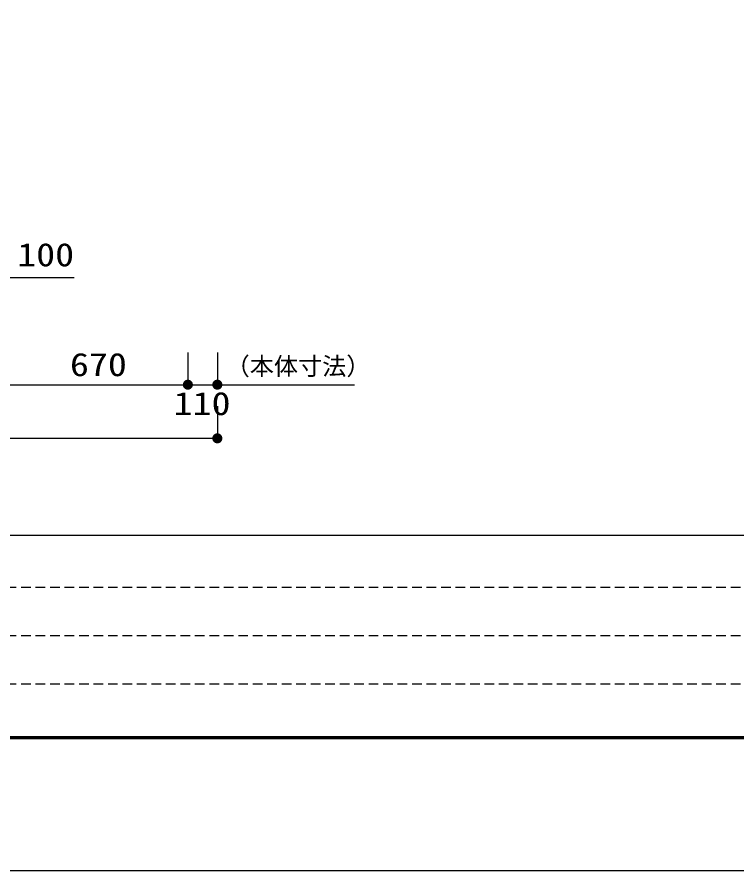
# Model space of a CAD drawing. Units: millimetres, scale not verified. Extents: x -22013 to 8910, y -6308 to 6308.
# Drawn here: x -3699 to -1015, y -6308 to -3125 of the extents above; entities that cross this region are included whole.
import ezdxf
from ezdxf.enums import TextEntityAlignment as Align

# ---------------------------------------------------------------- set-up
doc = ezdxf.new("R2010")
doc.units = ezdxf.units.MM
doc.header["$LTSCALE"] = 30
doc.linetypes.add('DASHED1', pattern=[1.8, 1.2, -0.6])
for name, color, linetype, lineweight in [('1-6_00クル-フ-6寸法', 132, 'Continuous', 25), ('1-9_図面枠', 7, 'Continuous', 25), ('1-A_Axis_waku', 7, 'Continuous', 25)]:
    doc.layers.add(name, color=color, linetype=linetype, lineweight=lineweight)
doc.styles.add('ＭＳ ゴシック', font='')
doc.styles.get('ＭＳ ゴシック').set_extended_font_data('MS Gothic')

msp = doc.modelspace()

# ---------------------------------------------------------------- linework, layer by layer
at = {"layer": '1-6_00クル-フ-6寸法', "color": 4}
for p, q in [((-3732.33, -4095.15), (-3485.66, -4095.15)), ((-3062.31, -4375.15), (-3062.31, -4495.15)), ((-3062.31, -4375.15), (-3062.31, -4495.15)), ((-2952.31, -4375.15), (-2952.31, -4495.15)), ((-3732.33, -4495.15), (-3062.31, -4495.15)), ((-3062.31, -4495.15), (-2952.31, -4495.15)), ((-2952.31, -4495.15), (-2441.45, -4495.15)), ((-2952.31, -4575.15), (-2952.31, -4695.15)), ((-2952.31, -4695.15), (-6332.33, -4695.15))]:
    msp.add_line(p, q, dxfattribs=at)
at = {"layer": '1-6_00クル-フ-6寸法'}
for points in [[(-3062.31, -4495.15), (-3079.74, -4488.25), (-3078.74, -4486.12)], [(-3062.31, -4495.15), (-3079.74, -4488.25), (-3078.74, -4486.12)], [(-3062.31, -4495.15), (-3078.74, -4486.12), (-3077.48, -4484.13)], [(-3062.31, -4495.15), (-3078.74, -4486.12), (-3077.48, -4484.13)], [(-3062.31, -4495.15), (-3077.48, -4484.13), (-3075.98, -4482.32)], [(-3062.31, -4495.15), (-3077.48, -4484.13), (-3075.98, -4482.32)], [(-3062.31, -4495.15), (-3075.98, -4482.32), (-3074.26, -4480.71)], [(-3062.31, -4495.15), (-3075.98, -4482.32), (-3074.26, -4480.71)], [(-3062.31, -4495.15), (-3074.26, -4480.71), (-3072.35, -4479.32)], [(-3062.31, -4495.15), (-3074.26, -4480.71), (-3072.35, -4479.32)], [(-3062.31, -4495.15), (-3072.35, -4479.32), (-3070.29, -4478.19)], [(-3062.31, -4495.15), (-3072.35, -4479.32), (-3070.29, -4478.19)], [(-3062.31, -4495.15), (-3070.29, -4478.19), (-3068.1, -4477.32)], [(-3062.31, -4495.15), (-3070.29, -4478.19), (-3068.1, -4477.32)], [(-3062.31, -4495.15), (-3068.1, -4477.32), (-3065.82, -4476.74)], [(-3062.31, -4495.15), (-3068.1, -4477.32), (-3065.82, -4476.74)], [(-3062.31, -4495.15), (-3065.82, -4476.74), (-3063.49, -4476.44)], [(-3062.31, -4495.15), (-3065.82, -4476.74), (-3063.49, -4476.44)], [(-3062.31, -4495.15), (-3063.49, -4476.44), (-3061.13, -4476.44)], [(-3062.31, -4495.15), (-3063.49, -4476.44), (-3061.13, -4476.44)], [(-3062.31, -4495.15), (-3061.13, -4476.44), (-3058.79, -4476.74)], [(-3062.31, -4495.15), (-3061.13, -4476.44), (-3058.79, -4476.74)], [(-3062.31, -4495.15), (-3058.79, -4476.74), (-3056.51, -4477.32)], [(-3062.31, -4495.15), (-3058.79, -4476.74), (-3056.51, -4477.32)], [(-3062.31, -4495.15), (-3056.51, -4477.32), (-3054.32, -4478.19)], [(-3062.31, -4495.15), (-3056.51, -4477.32), (-3054.32, -4478.19)], [(-3062.31, -4495.15), (-3054.32, -4478.19), (-3052.26, -4479.32)], [(-3062.31, -4495.15), (-3054.32, -4478.19), (-3052.26, -4479.32)], [(-3062.31, -4495.15), (-3052.26, -4479.32), (-3050.36, -4480.71)], [(-3062.31, -4495.15), (-3052.26, -4479.32), (-3050.36, -4480.71)], [(-3062.31, -4495.15), (-3050.36, -4480.71), (-3048.64, -4482.32)], [(-3062.31, -4495.15), (-3050.36, -4480.71), (-3048.64, -4482.32)], [(-3062.31, -4495.15), (-3048.64, -4482.32), (-3047.14, -4484.13)], [(-3062.31, -4495.15), (-3048.64, -4482.32), (-3047.14, -4484.13)], [(-3062.31, -4495.15), (-3047.14, -4484.13), (-3045.88, -4486.12)], [(-3062.31, -4495.15), (-3047.14, -4484.13), (-3045.88, -4486.12)], [(-3062.31, -4495.15), (-3045.88, -4486.12), (-3044.87, -4488.25)], [(-3062.31, -4495.15), (-3045.88, -4486.12), (-3044.87, -4488.25)], [(-2952.31, -4495.15), (-2969.74, -4488.25), (-2968.74, -4486.12)], [(-2952.31, -4495.15), (-2968.74, -4486.12), (-2967.48, -4484.13)], [(-2952.31, -4495.15), (-2967.48, -4484.13), (-2965.98, -4482.32)], [(-2952.31, -4495.15), (-2965.98, -4482.32), (-2964.26, -4480.71)], [(-2952.31, -4495.15), (-2964.26, -4480.71), (-2962.35, -4479.32)], [(-2952.31, -4495.15), (-2962.35, -4479.32), (-2960.29, -4478.19)], [(-2952.31, -4495.15), (-2960.29, -4478.19), (-2958.1, -4477.32)], [(-2952.31, -4495.15), (-2958.1, -4477.32), (-2955.82, -4476.74)], [(-2952.31, -4495.15), (-2955.82, -4476.74), (-2953.49, -4476.44)], [(-2952.31, -4495.15), (-2953.49, -4476.44), (-2951.13, -4476.44)], [(-2952.31, -4495.15), (-2951.13, -4476.44), (-2948.79, -4476.74)], [(-2952.31, -4495.15), (-2948.79, -4476.74), (-2946.51, -4477.32)], [(-2952.31, -4495.15), (-2946.51, -4477.32), (-2944.32, -4478.19)], [(-2952.31, -4495.15), (-2944.32, -4478.19), (-2942.26, -4479.32)], [(-2952.31, -4495.15), (-2942.26, -4479.32), (-2940.36, -4480.71)], [(-2952.31, -4495.15), (-2940.36, -4480.71), (-2938.64, -4482.32)], [(-2952.31, -4495.15), (-2938.64, -4482.32), (-2937.14, -4484.13)], [(-2952.31, -4495.15), (-2937.14, -4484.13), (-2935.88, -4486.12)], [(-2952.31, -4495.15), (-2935.88, -4486.12), (-2934.87, -4488.25)], [(-3062.31, -4495.15), (-3081.06, -4495.15), (-3080.91, -4492.8)], [(-3062.31, -4495.15), (-3081.06, -4495.15), (-3080.91, -4492.8)], [(-3062.31, -4495.15), (-3080.91, -4497.5), (-3081.06, -4495.15)], [(-3062.31, -4495.15), (-3080.91, -4497.5), (-3081.06, -4495.15)], [(-3062.31, -4495.15), (-3080.91, -4492.8), (-3080.47, -4490.49)], [(-3062.31, -4495.15), (-3080.91, -4492.8), (-3080.47, -4490.49)], [(-3062.31, -4495.15), (-3080.47, -4499.82), (-3080.91, -4497.5)], [(-3062.31, -4495.15), (-3080.47, -4499.82), (-3080.91, -4497.5)], [(-3062.31, -4495.15), (-3080.47, -4490.49), (-3079.74, -4488.25)], [(-3062.31, -4495.15), (-3080.47, -4490.49), (-3079.74, -4488.25)], [(-3062.31, -4495.15), (-3079.74, -4502.06), (-3080.47, -4499.82)], [(-3062.31, -4495.15), (-3079.74, -4502.06), (-3080.47, -4499.82)], [(-3062.31, -4495.15), (-3078.74, -4504.19), (-3079.74, -4502.06)], [(-3062.31, -4495.15), (-3078.74, -4504.19), (-3079.74, -4502.06)], [(-3062.31, -4495.15), (-3077.48, -4506.18), (-3078.74, -4504.19)], [(-3062.31, -4495.15), (-3077.48, -4506.18), (-3078.74, -4504.19)], [(-3062.31, -4495.15), (-3075.98, -4507.99), (-3077.48, -4506.18)], [(-3062.31, -4495.15), (-3075.98, -4507.99), (-3077.48, -4506.18)], [(-3062.31, -4495.15), (-3074.26, -4509.6), (-3075.98, -4507.99)], [(-3062.31, -4495.15), (-3074.26, -4509.6), (-3075.98, -4507.99)], [(-3062.31, -4495.15), (-3072.35, -4510.99), (-3074.26, -4509.6)], [(-3062.31, -4495.15), (-3072.35, -4510.99), (-3074.26, -4509.6)], [(-3062.31, -4495.15), (-3070.29, -4512.12), (-3072.35, -4510.99)], [(-3062.31, -4495.15), (-3070.29, -4512.12), (-3072.35, -4510.99)], [(-3062.31, -4495.15), (-3068.1, -4512.99), (-3070.29, -4512.12)], [(-3062.31, -4495.15), (-3068.1, -4512.99), (-3070.29, -4512.12)], [(-3062.31, -4495.15), (-3065.82, -4513.57), (-3068.1, -4512.99)], [(-3062.31, -4495.15), (-3065.82, -4513.57), (-3068.1, -4512.99)], [(-3062.31, -4495.15), (-3063.49, -4513.87), (-3065.82, -4513.57)], [(-3062.31, -4495.15), (-3063.49, -4513.87), (-3065.82, -4513.57)], [(-3062.31, -4495.15), (-3061.13, -4513.87), (-3063.49, -4513.87)], [(-3062.31, -4495.15), (-3061.13, -4513.87), (-3063.49, -4513.87)], [(-3062.31, -4495.15), (-3044.87, -4488.25), (-3044.15, -4490.49)], [(-3062.31, -4495.15), (-3044.87, -4488.25), (-3044.15, -4490.49)], [(-3062.31, -4495.15), (-3044.15, -4490.49), (-3043.71, -4492.8)], [(-3062.31, -4495.15), (-3044.15, -4490.49), (-3043.71, -4492.8)], [(-3062.31, -4495.15), (-3043.71, -4492.8), (-3043.56, -4495.15)], [(-3062.31, -4495.15), (-3043.71, -4492.8), (-3043.56, -4495.15)], [(-3062.31, -4495.15), (-3058.79, -4513.57), (-3061.13, -4513.87)], [(-3062.31, -4495.15), (-3056.51, -4512.99), (-3058.79, -4513.57)], [(-3062.31, -4495.15), (-3054.32, -4512.12), (-3056.51, -4512.99)], [(-3062.31, -4495.15), (-3052.26, -4510.99), (-3054.32, -4512.12)], [(-3062.31, -4495.15), (-3050.36, -4509.6), (-3052.26, -4510.99)], [(-3062.31, -4495.15), (-3048.64, -4507.99), (-3050.36, -4509.6)], [(-3062.31, -4495.15), (-3047.14, -4506.18), (-3048.64, -4507.99)], [(-3062.31, -4495.15), (-3045.88, -4504.19), (-3047.14, -4506.18)], [(-3062.31, -4495.15), (-3044.87, -4502.06), (-3045.88, -4504.19)], [(-3062.31, -4495.15), (-3044.15, -4499.82), (-3044.87, -4502.06)], [(-3062.31, -4495.15), (-3043.71, -4497.5), (-3044.15, -4499.82)], [(-3062.31, -4495.15), (-3043.56, -4495.15), (-3043.71, -4497.5)], [(-3062.31, -4495.15), (-3058.79, -4513.57), (-3061.13, -4513.87)], [(-3062.31, -4495.15), (-3056.51, -4512.99), (-3058.79, -4513.57)], [(-3062.31, -4495.15), (-3054.32, -4512.12), (-3056.51, -4512.99)], [(-3062.31, -4495.15), (-3052.26, -4510.99), (-3054.32, -4512.12)], [(-3062.31, -4495.15), (-3050.36, -4509.6), (-3052.26, -4510.99)], [(-3062.31, -4495.15), (-3048.64, -4507.99), (-3050.36, -4509.6)], [(-3062.31, -4495.15), (-3047.14, -4506.18), (-3048.64, -4507.99)], [(-3062.31, -4495.15), (-3045.88, -4504.19), (-3047.14, -4506.18)], [(-3062.31, -4495.15), (-3044.87, -4502.06), (-3045.88, -4504.19)], [(-3062.31, -4495.15), (-3044.15, -4499.82), (-3044.87, -4502.06)], [(-3062.31, -4495.15), (-3043.71, -4497.5), (-3044.15, -4499.82)], [(-3062.31, -4495.15), (-3043.56, -4495.15), (-3043.71, -4497.5)], [(-2952.31, -4495.15), (-2971.06, -4495.15), (-2970.91, -4492.8)], [(-2952.31, -4495.15), (-2970.91, -4497.5), (-2971.06, -4495.15)], [(-2952.31, -4495.15), (-2970.91, -4492.8), (-2970.47, -4490.49)], [(-2952.31, -4495.15), (-2970.47, -4499.82), (-2970.91, -4497.5)], [(-2952.31, -4495.15), (-2970.47, -4490.49), (-2969.74, -4488.25)], [(-2952.31, -4495.15), (-2969.74, -4502.06), (-2970.47, -4499.82)], [(-2952.31, -4495.15), (-2968.74, -4504.19), (-2969.74, -4502.06)], [(-2952.31, -4495.15), (-2967.48, -4506.18), (-2968.74, -4504.19)], [(-2952.31, -4495.15), (-2965.98, -4507.99), (-2967.48, -4506.18)], [(-2952.31, -4495.15), (-2964.26, -4509.6), (-2965.98, -4507.99)], [(-2952.31, -4495.15), (-2962.35, -4510.99), (-2964.26, -4509.6)], [(-2952.31, -4495.15), (-2960.29, -4512.12), (-2962.35, -4510.99)], [(-2952.31, -4495.15), (-2958.1, -4512.99), (-2960.29, -4512.12)], [(-2952.31, -4495.15), (-2955.82, -4513.57), (-2958.1, -4512.99)], [(-2952.31, -4495.15), (-2953.49, -4513.87), (-2955.82, -4513.57)], [(-2952.31, -4495.15), (-2951.13, -4513.87), (-2953.49, -4513.87)], [(-2952.31, -4495.15), (-2934.87, -4488.25), (-2934.15, -4490.49)], [(-2952.31, -4495.15), (-2934.15, -4490.49), (-2933.71, -4492.8)], [(-2952.31, -4495.15), (-2933.71, -4492.8), (-2933.56, -4495.15)], [(-2952.31, -4495.15), (-2948.79, -4513.57), (-2951.13, -4513.87)], [(-2952.31, -4495.15), (-2946.51, -4512.99), (-2948.79, -4513.57)], [(-2952.31, -4495.15), (-2944.32, -4512.12), (-2946.51, -4512.99)], [(-2952.31, -4495.15), (-2942.26, -4510.99), (-2944.32, -4512.12)], [(-2952.31, -4495.15), (-2940.36, -4509.6), (-2942.26, -4510.99)], [(-2952.31, -4495.15), (-2938.64, -4507.99), (-2940.36, -4509.6)], [(-2952.31, -4495.15), (-2937.14, -4506.18), (-2938.64, -4507.99)], [(-2952.31, -4495.15), (-2935.88, -4504.19), (-2937.14, -4506.18)], [(-2952.31, -4495.15), (-2934.87, -4502.06), (-2935.88, -4504.19)], [(-2952.31, -4495.15), (-2934.15, -4499.82), (-2934.87, -4502.06)], [(-2952.31, -4495.15), (-2933.71, -4497.5), (-2934.15, -4499.82)], [(-2952.31, -4495.15), (-2933.56, -4495.15), (-2933.71, -4497.5)], [(-2952.31, -4695.15), (-2962.35, -4679.32), (-2960.29, -4678.19)], [(-2952.31, -4695.15), (-2960.29, -4678.19), (-2958.1, -4677.32)], [(-2952.31, -4695.15), (-2958.1, -4677.32), (-2955.82, -4676.74)], [(-2952.31, -4695.15), (-2955.82, -4676.74), (-2953.49, -4676.44)], [(-2952.31, -4695.15), (-2953.49, -4676.44), (-2951.13, -4676.44)], [(-2952.31, -4695.15), (-2951.13, -4676.44), (-2948.79, -4676.74)], [(-2952.31, -4695.15), (-2948.79, -4676.74), (-2946.51, -4677.32)], [(-2952.31, -4695.15), (-2946.51, -4677.32), (-2944.32, -4678.19)], [(-2952.31, -4695.15), (-2944.32, -4678.19), (-2942.26, -4679.32)], [(-2952.31, -4695.15), (-2971.06, -4695.15), (-2970.91, -4692.8)], [(-2952.31, -4695.15), (-2970.91, -4697.5), (-2971.06, -4695.15)], [(-2952.31, -4695.15), (-2970.91, -4692.8), (-2970.47, -4690.49)], [(-2952.31, -4695.15), (-2970.47, -4699.82), (-2970.91, -4697.5)], [(-2952.31, -4695.15), (-2970.47, -4690.49), (-2969.74, -4688.25)], [(-2952.31, -4695.15), (-2969.74, -4702.06), (-2970.47, -4699.82)], [(-2952.31, -4695.15), (-2969.74, -4688.25), (-2968.74, -4686.12)], [(-2952.31, -4695.15), (-2968.74, -4704.19), (-2969.74, -4702.06)], [(-2952.31, -4695.15), (-2968.74, -4686.12), (-2967.48, -4684.13)], [(-2952.31, -4695.15), (-2967.48, -4706.18), (-2968.74, -4704.19)], [(-2952.31, -4695.15), (-2967.48, -4684.13), (-2965.98, -4682.32)], [(-2952.31, -4695.15), (-2965.98, -4707.99), (-2967.48, -4706.18)], [(-2952.31, -4695.15), (-2965.98, -4682.32), (-2964.26, -4680.71)], [(-2952.31, -4695.15), (-2964.26, -4709.6), (-2965.98, -4707.99)], [(-2952.31, -4695.15), (-2964.26, -4680.71), (-2962.35, -4679.32)], [(-2952.31, -4695.15), (-2962.35, -4710.99), (-2964.26, -4709.6)], [(-2952.31, -4695.15), (-2960.29, -4712.12), (-2962.35, -4710.99)], [(-2952.31, -4695.15), (-2958.1, -4712.99), (-2960.29, -4712.12)], [(-2952.31, -4695.15), (-2955.82, -4713.57), (-2958.1, -4712.99)], [(-2952.31, -4695.15), (-2953.49, -4713.87), (-2955.82, -4713.57)], [(-2952.31, -4695.15), (-2951.13, -4713.87), (-2953.49, -4713.87)], [(-2952.31, -4695.15), (-2942.26, -4679.32), (-2940.36, -4680.71)], [(-2952.31, -4695.15), (-2940.36, -4680.71), (-2938.64, -4682.32)], [(-2952.31, -4695.15), (-2938.64, -4682.32), (-2937.14, -4684.13)], [(-2952.31, -4695.15), (-2937.14, -4684.13), (-2935.88, -4686.12)], [(-2952.31, -4695.15), (-2935.88, -4686.12), (-2934.87, -4688.25)], [(-2952.31, -4695.15), (-2934.87, -4688.25), (-2934.15, -4690.49)], [(-2952.31, -4695.15), (-2934.15, -4690.49), (-2933.71, -4692.8)], [(-2952.31, -4695.15), (-2933.71, -4692.8), (-2933.56, -4695.15)], [(-2952.31, -4695.15), (-2948.79, -4713.57), (-2951.13, -4713.87)], [(-2952.31, -4695.15), (-2946.51, -4712.99), (-2948.79, -4713.57)], [(-2952.31, -4695.15), (-2944.32, -4712.12), (-2946.51, -4712.99)], [(-2952.31, -4695.15), (-2942.26, -4710.99), (-2944.32, -4712.12)], [(-2952.31, -4695.15), (-2940.36, -4709.6), (-2942.26, -4710.99)], [(-2952.31, -4695.15), (-2938.64, -4707.99), (-2940.36, -4709.6)], [(-2952.31, -4695.15), (-2937.14, -4706.18), (-2938.64, -4707.99)], [(-2952.31, -4695.15), (-2935.88, -4704.19), (-2937.14, -4706.18)], [(-2952.31, -4695.15), (-2934.87, -4702.06), (-2935.88, -4704.19)], [(-2952.31, -4695.15), (-2934.15, -4699.82), (-2934.87, -4702.06)], [(-2952.31, -4695.15), (-2933.71, -4697.5), (-2934.15, -4699.82)], [(-2952.31, -4695.15), (-2933.56, -4695.15), (-2933.71, -4697.5)]]:
    msp.add_solid(points, dxfattribs=at)
at = {"layer": '1-9_図面枠'}
msp.add_lwpolyline([(-8910, -6307.5), (-8910, 6307.5), (8910, 6307.5), (8910, -6307.5)], close=True, dxfattribs=at)
at = {"layer": '1-A_Axis_waku'}
for p, q in [((-7770, -5056.5), (8400, -5056.5)), ((8408.4, -5814.9), (-7778.4, -5814.9)), ((8407.8, -5814.3), (-7777.8, -5814.3)), ((8407.2, -5813.7), (-7777.2, -5813.7)), ((8406.6, -5813.1), (-7776.6, -5813.1)), ((8406, -5812.5), (-7776, -5812.5)), ((8405.4, -5811.9), (-7775.4, -5811.9)), ((8404.8, -5811.3), (-7774.8, -5811.3)), ((8404.2, -5810.7), (-7774.2, -5810.7)), ((8403.6, -5810.1), (-7773.6, -5810.1)), ((8403, -5809.5), (-7773, -5809.5)), ((8402.4, -5808.9), (-7772.4, -5808.9)), ((8401.8, -5808.3), (-7771.8, -5808.3)), ((8401.2, -5807.7), (-7771.2, -5807.7)), ((8400.6, -5807.1), (-7770.6, -5807.1)), ((-7770, -5806.5), (8400, -5806.5))]:
    msp.add_line(p, q, dxfattribs=at)
at = {"layer": '1-A_Axis_waku', "linetype": 'DASHED1'}
for p, q in [((240, -5251.5), (-7770, -5251.5)), ((240, -5431.5), (-7770, -5431.5)), ((240, -5611.5), (-7770, -5611.5))]:
    msp.add_line(p, q, dxfattribs=at)

# ---------------------------------------------------------------- texts
at = {"layer": '1-6_00クル-フ-6寸法', "color": 3, "style": 'ＭＳ ゴシック', "width": 1.2}
for s, p in [('100', (-3698.62, -4079.9)), ('670', (-3501.89, -4489.31)), ('110', (-3115.31, -4634.62))]:
    msp.add_text(s, height=86.66, dxfattribs=at).set_placement(p, align=Align.BOTTOM_LEFT)
at = {"layer": '1-6_00クル-フ-6寸法', "color": 4, "style": 'ＭＳ ゴシック'}
msp.add_text('（本体寸法）', height=65.98, dxfattribs=at).set_placement((-2921.25, -4478.97), align=Align.BOTTOM_LEFT)

doc.saveas('drawing.dxf')
